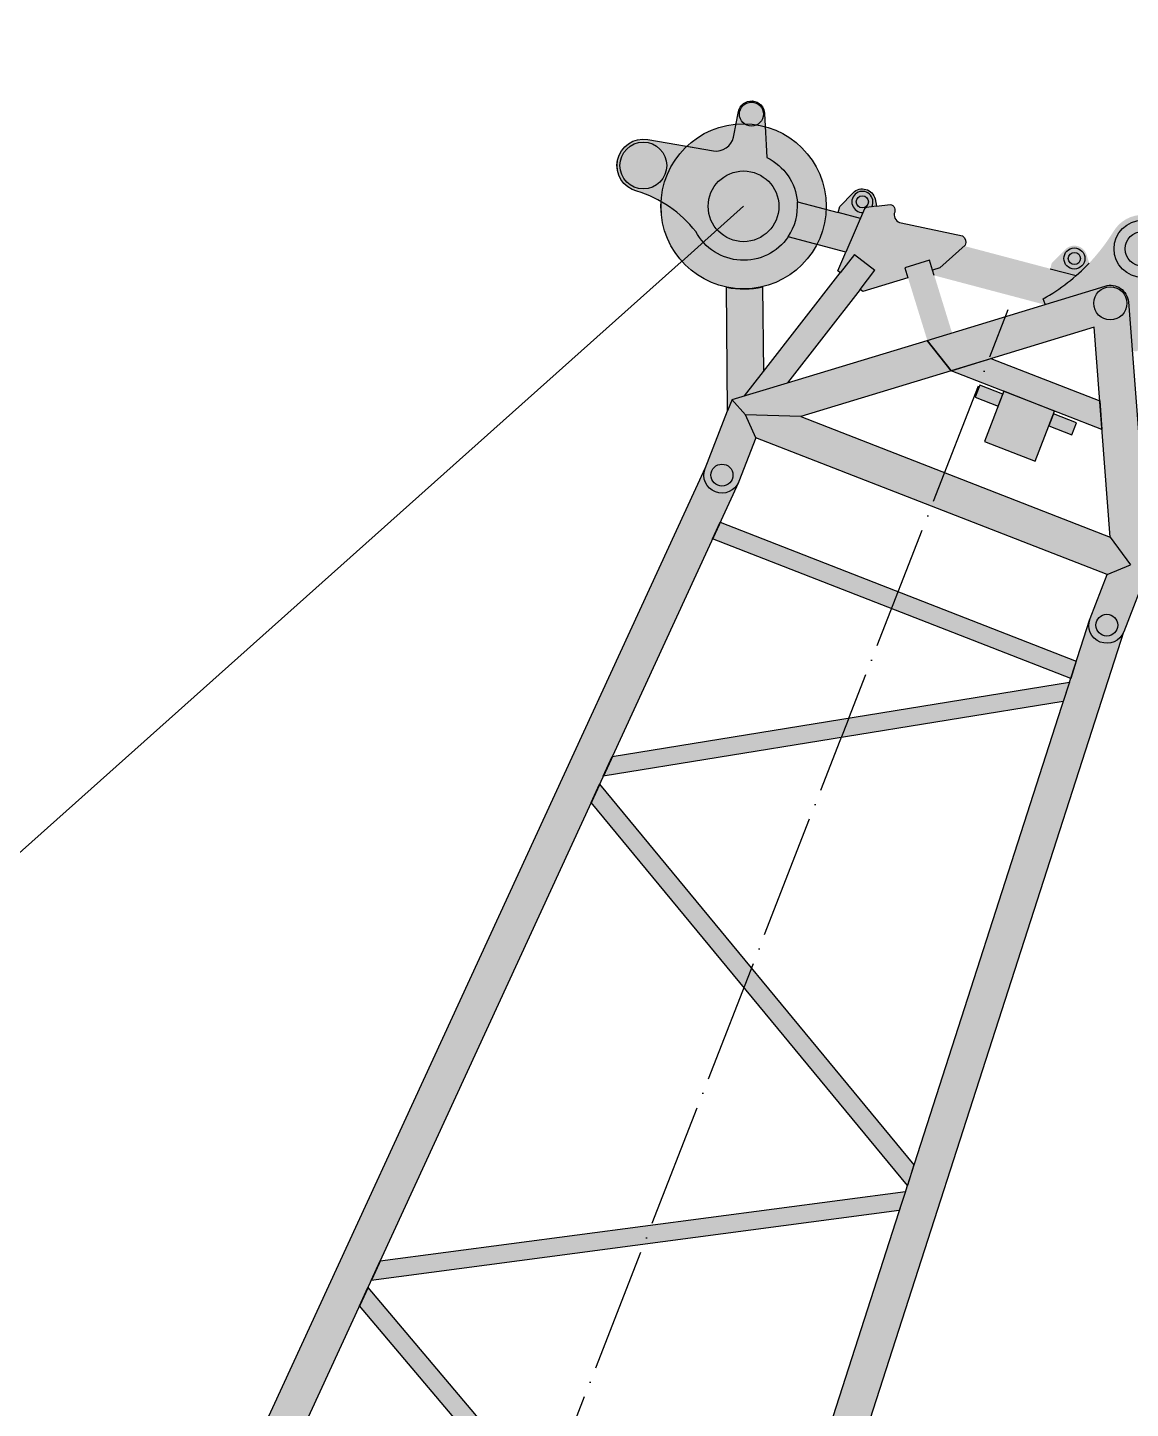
# Model space of a CAD drawing. Header units: millimetres. Extents: x -7081 to 12121, y -11735 to 22530.
# Drawn here: x 5265 to 9537, y 16730 to 22076 of the extents above; entities that cross this region are included whole.
import ezdxf

# ---------------------------------------------------------------- set-up
doc = ezdxf.new("R2010")
doc.units = ezdxf.units.MM
doc.linetypes.add('ACAD_ISO04W100', pattern=[30, 24, -3, 0, -3])
doc.layers.add('Кран SCC2600A', color=250, linetype='Continuous', lineweight=30)
doc.layers.add('Кран SCC2600A Штриховка', color=40, linetype='Continuous', lineweight=15)
doc.layers.add('Кран SCC2600A Оси', color=251, linetype='ACAD_ISO04W100')
doc.styles.get("Standard").update_dxf_attribs({"font": 'mipgost.ttf'})

# ---------------------------------------------------------------- blocks, each defined once
blk = doc.blocks.new('BLOCK-20160317.00560656')
at = {"color": 0, "linetype": 'ByBlock', "lineweight": -2, "ltscale": 20, "transparency": 16777216}
blk.add_wipeout([(-3004.1924603509547, 110.12566081739442), (-3033.2542986257477, 118.40331483829914), (-3056.1192322845905, 138.15944828532565), (-3068.526404271722, 165.7125258499418), (-3068.1637507477217, 195.92805964336594), (-3055.09885182673, 223.1754157753694), (-3031.7663380911463, 242.37707723418134), (-3002.5141996669086, 249.95483400048124), (-2995.8075396490462, 249.87433918260422), (3004.1924603509524, -110.12566081739533), (3004.1924603509524, -110.12566081739533), (3033.254298625745, -118.4033148382996), (3056.119232284588, -138.15944828532702), (3068.52640427172, -165.71252584994227), (3068.1637507477185, -195.92805964336594), (3055.0988518267277, -223.17541577537077), (3031.766338091144, -242.3770772341818), (3002.5141996669063, -249.9548340004817), (2995.807539649044, -249.87433918260558)], dxfattribs=at)
at = {"layer": 'Кран SCC2600A Штриховка', "ltscale": 20, "transparency": 16777216}
h = blk.add_hatch(color=256, dxfattribs=at)
h.dxf.hatch_style = 1
edge = h.paths.add_edge_path()
edge.add_arc((-3000, 180), 70.00000000000004, 86.56636963755119, 266.5663696375512, ccw=False)
edge.add_line((-2995.807539649046, 249.8743391826047), (3004.192460350954, -110.1256608173953))
edge.add_arc((3000, -180), 70.00000000000004, -93.43363036244892, 86.56636963755119, ccw=False)
edge.add_line((2995.807539649046, -249.8743391826047), (-3004.192460350954, 110.1256608173953))
at = {"color": 0, "linetype": 'ByBlock', "lineweight": -2, "ltscale": 20, "transparency": 16777216}
blk.add_lwpolyline([(-3004.192460350954, 110.1256608173953, -0.9999999999999999), (-2995.807539649046, 249.8743391826047), (3004.192460350954, -110.1256608173953, -0.9999999999999999), (2995.807539649046, -249.8743391826047)], format="xyb", close=True, dxfattribs=at)
blk.add_circle((3000, -180), 42.50571064747055, dxfattribs=at)
blk = doc.blocks.new('BLOCK-20160317.00571012')
at = {"color": 0, "linetype": 'ByBlock', "lineweight": -2, "ltscale": 20, "transparency": 16777216}
for points in [[(-429.4296821857365, 935.6398941274817), (-1479.7429518336794, -998.6586903063585), (-1562.079255714978, -1003.598868539237), (-506.5702822667444, 940.268330132343)], [(1712.365494026305, 807.1321835547592), (781.3066160992123, -862.9957162303854), (698.3906389314285, -867.9706748604525), (1634.8168429213629, 811.7851026210556)], [(2757.3164754555914, 744.435124669003), (2827.3164754555914, 740.2351246690032), (2827.3164754555914, -740.2351246690024), (2757.3164754555914, -744.435124669003)]]:
    blk.add_wipeout(points, dxfattribs=at)
for points in [[(-398.6261622743067, 933.7916829327964), (-316.0056239606564, 928.8344506339768), (673.3010138733283, -869.4760523639382), (595.9604507104268, -874.1164861537126)], [(1746.4632026876197, 805.0863210350808), (1830.6878814359263, 800.0328403101821), (2741.2640364439867, -745.3982710096997), (2662.7910953944734, -750.10664747267)]]:
    blk.add_wipeout(points, dxfattribs=at)
at = {"layer": 'Кран SCC2600A Штриховка', "ltscale": 20, "transparency": 16777216}
h = blk.add_hatch(color=256, dxfattribs=at)
h.dxf.hatch_style = 1
h.paths.add_polyline_path([(2757.316475455591, -744.435124669003), (2757.316475455591, 744.4351246690026), (2827.316475455591, 740.2351246690026), (2827.316475455591, -740.2351246690026)])
at = {"color": 0, "linetype": 'ByBlock', "lineweight": -2, "ltscale": 20, "transparency": 16777216}
blk.add_blockref('BLOCK-20160317.00560656', (0, 980), dxfattribs=at)
at = {"color": 0, "linetype": 'ByBlock', "lineweight": -2, "ltscale": 20, "transparency": 16777216, "xscale": -1, "rotation": 180}
blk.add_blockref('BLOCK-20160317.00560656', (0, -980), dxfattribs=at)
at = {"layer": 'Кран SCC2600A Штриховка', "ltscale": 20, "transparency": 16777216}
h = blk.add_hatch(color=256, dxfattribs=at)
h.dxf.hatch_style = 1
h.paths.add_polyline_path([(-506.5702822667447, 940.2683301323436), (-429.4296821857367, 935.6398941274826), (-1479.74295183368, -998.6586903063583), (-1562.079255714978, -1003.598868539237)])
h = blk.add_hatch(color=256, dxfattribs=at)
h.dxf.hatch_style = 1
h.paths.add_polyline_path([(595.9604507104269, -874.1164861537126), (-398.6261622743067, 933.7916829327966), (-316.0056239606563, 928.8344506339773), (673.3010138733285, -869.4760523639383)])
h = blk.add_hatch(color=256, dxfattribs=at)
h.dxf.hatch_style = 1
h.paths.add_polyline_path([(1634.816842921363, 811.7851026210559), (1712.365494026305, 807.1321835547595), (781.3066160992123, -862.9957162303853), (698.3906389314285, -867.9706748604525)])
h = blk.add_hatch(color=256, dxfattribs=at)
h.dxf.hatch_style = 1
h.paths.add_polyline_path([(2662.791095394473, -750.10664747267), (1746.46320268762, 805.0863210350809), (1830.687881435926, 800.0328403101823), (2741.264036443987, -745.3982710096996)])
at = {"color": 0, "linetype": 'ByBlock', "lineweight": -2, "ltscale": 20, "transparency": 16777216}
for points in [[(-506.5702822667447, 940.2683301323436), (-429.4296821857367, 935.6398941274826), (-1479.74295183368, -998.6586903063583), (-1562.079255714978, -1003.598868539237)], [(595.9604507104269, -874.1164861537126), (-398.6261622743067, 933.7916829327966), (-316.0056239606563, 928.8344506339773), (673.3010138733285, -869.4760523639383)], [(1634.816842921363, 811.7851026210559), (1712.365494026305, 807.1321835547595), (781.3066160992123, -862.9957162303853), (698.3906389314285, -867.9706748604525)], [(2662.791095394473, -750.10664747267), (1746.46320268762, 805.0863210350809), (1830.687881435926, 800.0328403101823), (2741.264036443987, -745.3982710096996)], [(2757.316475455591, -744.435124669003), (2757.316475455591, 744.4351246690026), (2827.316475455591, 740.2351246690026), (2827.316475455591, -740.2351246690026)]]:
    blk.add_lwpolyline(points, close=True, dxfattribs=at)
blk = doc.blocks.new('BLOCK-20160317.01211321')
at = {"color": 0, "linetype": 'ByBlock', "lineweight": -2, "ltscale": 20, "transparency": 16777216}
for points in [[(578.6937242218735, 1163.9729715556643), (559.2156191173829, 1225.8899597054315), (527.6437936681357, 1282.6026552664985), (485.2772280842735, 1331.777690809224), (433.8590376111772, 1371.3918257672462), (375.50475440181685, 1399.8151899439542), (312.61528679732686, 1415.8783423252212), (247.77813718891002, 1418.9203861539281), (183.6609427190147, 1408.8161606363722), (122.90171894616691, 1385.9813905144504), (68.00032224995283, 1351.3555816314088), (21.215596609227674, 1306.3633662300517), (-15.527563489248621, 1252.8558883790286), (-40.717410240373795, 1193.0346411448322), (-53.317541346827056, 1129.3608891264362), (-52.80954139487886, 1064.4544030403076), (-39.21431135794296, 1000.9856727848281), (-13.091208654192144, 941.5660337323291), (24.484966860590276, 888.6402268543769), (71.96819408461627, 844.3858131491713), (127.40483962482136, 810.623580828875), (188.51403740999552, 788.7426314424237), (252.7815318514602, 779.6432271643243), (317.56312350091184, 783.6997507207304), (380.19346107325066, 800.7453019167131), (438.0957037332288, 830.0785645198572), (488.88754173892045, 870.4926609715109), (530.4792133655195, 920.3248077374805), (561.1594853352256, 977.5247282956844), (579.6660592043058, 1039.739009000586), (585.2767085968735, 1099.399181851803)], [(578.6937242218734, -1236.0270284443359), (559.2156191173829, -1174.1100402945688), (527.6437936681357, -1117.397344733502), (485.27722808427353, -1068.2223091907765), (433.8590376111773, -1028.6081742327542), (375.5047544018168, -1000.1848100560464), (312.6152867973267, -984.1216576747793), (247.77813718891002, -981.0796138460723), (183.66094271901466, -991.1838393636283), (122.90171894616685, -1014.0186094855501), (68.00032224995289, -1048.6444183685917), (21.215596609227646, -1093.6366337699485), (-15.527563489248678, -1147.144111620972), (-40.71741024037385, -1206.9653588551682), (-53.317541346827056, -1270.6391108735643), (-52.80954139487892, -1335.5455969596928), (-39.214311357943075, -1399.014327215172), (-13.091208654192087, -1458.4339662676716), (24.484966860590134, -1511.3597731456232), (71.96819408461636, -1555.614186850829), (127.4048396248213, -1589.3764191711252), (188.51403740999547, -1611.2573685575767), (252.78153185146022, -1620.356772835676), (317.56312350091184, -1616.30024927927), (380.1934610732506, -1599.2546980832872), (438.09570373322873, -1569.9214354801434), (488.8875417389202, -1529.5073390284897), (530.4792133655193, -1479.67519226252), (561.1594853352254, -1422.4752717043161), (579.6660592043055, -1360.2609909994148), (585.2767085968735, -1300.6008181481975)]]:
    blk.add_wipeout(points, dxfattribs=at)
at = {"layer": 'Кран SCC2600A Штриховка', "ltscale": 20, "transparency": 16777216}
h = blk.add_hatch(color=256, dxfattribs=at)
h.dxf.hatch_style = 1
edge = h.paths.add_edge_path()
edge.add_line((482.7659508960496, -1535.331364699188), (566.2825161034998, -1568.035091941572))
edge.add_arc((588.2288015199301, -1511.949699139528), 60.22632920358849, 248.6295306744614, 413.4758800409295)
edge.add_arc((653.8213869038736, -1423.363829997124), 49.99999999999932, 108.1692593709349, 233.4899129900862, ccw=False)
edge.add_arc((623.7268162975379, -1331.664888002262), 46.51103119828582, 288.1692593709657, 505.843928231996)
edge.add_arc((265.2767085970263, -1300.600818148272), 319.9999999998471, 312.8166020941167, 359.1135822050725, ccw=False)
edge = h.paths.add_edge_path(flags=16)
edge.add_arc((588.2418226157315, -1511.956901200574), 26.57170811452664, 0, 360)
edge = h.paths.add_edge_path(flags=16)
edge.add_arc((623.7268162975379, -1331.664888002262), 23.54748608660826, 0, 360)
at = {"color": 0, "linetype": 'ByBlock', "lineweight": -2, "transparency": 16777216}
blk.add_lwpolyline([(482.7659508960496, -1535.331364699188), (566.2825161034998, -1568.035091941572, 0.875791114926505), (624.0731720155454, -1463.551436431917, -0.6087308278487853), (638.2301274215861, -1375.856855480153, 1.397747109563859), (585.2384135163156, -1305.551311562445, -0.2048021139036254)], format="xyb", close=True, dxfattribs=at)
at = {"color": 0, "linetype": 'ByBlock', "lineweight": -2, "ltscale": 20, "transparency": 16777216}
blk.add_circle((265.2767085968808, -1300.600818148196), 136.9187337428094, dxfattribs=at)
at = {"color": 0, "linetype": 'ByBlock', "lineweight": -2, "transparency": 16777216}
for centre, radius in [((623.7268162975379, -1331.664888002262), 23.54748608660826), ((588.2418226157315, -1511.95690120057), 49.51883612689745), ((588.2418226157315, -1511.956901200574), 26.57170811452664)]:
    blk.add_circle(centre, radius, dxfattribs=at)
at = {"color": 0, "linetype": 'ByBlock', "lineweight": -2, "ltscale": 20, "transparency": 16777216}
blk.add_wipeout([(-35.756954474769884, 119.44831373041234), (-411.9910509659552, 597.3273884704286), (-411.9910509659552, -689.1751967927887), (322.3347826060031, -335.38698584541294), (-35.756954474769884, 119.44831373041234), (40.1892231048966, 247.71742173395978), (486.27660244174837, -317.2994131241612), (486.27660244174837, -317.2994131241612), (499.40382697418363, -344.51679683527504), (499.8356325144558, -374.7314215057613), (487.4915525407534, -402.31282265954246), (464.67189376016853, -422.12123433591455), (461.6594119014708, -423.6634167301397), (-466.00767732110626, -870.6008181481993), (-734.7232914031069, -870.6008181481959), (-734.7232914031069, -870.6008181481959), (-764.2287268483128, -864.0786038624813), (-788.2358545058921, -845.7273689821609), (-802.2709706339235, -818.9668474014316), (-803.7186456634954, -788.7838350102079), (-792.3091068300666, -760.8029053686021), (-770.16851005286, -740.2382761633589), (-741.4227329488624, -730.9221450625591), (-734.7232914031069, -730.6008181481959), (-551.9910509659553, -730.6008181481959), (-551.9910509659553, 729.3991818518043), (-734.7232914031069, 729.3991818518043), (-734.7232914031069, 729.3991818518043), (-764.2287268483128, 735.9213961375185), (-788.2358545058921, 754.2726310178396), (-802.2709706339235, 781.0331525985684), (-803.7186456634954, 811.2161649897917), (-792.3091068300666, 839.1970946313972), (-770.16851005286, 859.7617238366406), (-741.4227329488624, 869.0778549374409), (-734.7232914031069, 869.3991818518043), (-494.3126351526756, 869.3991818518043), (-50.42229504346551, 1047.1101858728289), (-50.42229504346551, 1047.1101858728289), (-42.775506523237254, 1012.7745158519651), (-31.406184920821204, 979.4856267633286), (-16.45171822990727, 947.6457847969332), (1.9071823120879685, 917.6397457157109), (-302.272376765834, 795.4668511054547), (161.537312368468, 656.8831153817255), (165.14637085945066, 668.9618509420511), (244.10361793597764, 665.9910165263477), (217.981481476641, 895.7399275542411), (217.98148147664097, 895.7399275542411), (168.80022145278656, 913.91005063995), (125.6858835556364, 943.74465434394), (91.34971213404117, 983.3675901588263), (67.95093669884358, 1030.287170491743), (56.96098881464343, 1081.5528583929736), (59.07097115281425, 1133.940812017985), (74.148197512673, 1184.1566158627652), (101.24453679077925, 1229.0424500224367), (107.12179169158583, 1236.1506082724031), (107.12179169158583, 1236.1506082724022), (137.87647649942642, 1299.1259289213594), (158.88446837873727, 1365.9870231815298), (169.67487075124524, 1435.2351918584554), (170.0058154943522, 1505.318229207343), (170.0058154943522, 1505.3182292073434), (170.0058154943522, 1505.3182292073434), (171.92265695220112, 1541.8633413525363), (186.5814253929833, 1575.3945210317356), (212.1055752090763, 1601.6192665794983), (245.2276265013881, 1617.1804111732845), (281.70745226885856, 1620.0858913150569), (316.87507924004024, 1609.9637612973652), (346.22851557367494, 1588.1098079184794), (366.0100743779179, 1557.3216700379012), (371.6797921587836, 1538.7360483765879), (423.06649839180824, 1286.4805031800643), (423.06649839180824, 1286.4805031800643), (433.01650828534935, 1262.5521434405732), (451.2473233479205, 1244.1345844584944), (475.07304145933676, 1233.9412408863705), (500.9834768944542, 1233.4738735076971), (500.9834768944543, 1233.4738735076971), (599.9993649261428, 1250.9887626294403), (599.9993649261428, 1250.9887626294403), (625.6915632630657, 1248.9390901148881), (647.1226228568526, 1234.6212726314775), (658.851152531863, 1211.6706341988956), (657.8992538973275, 1185.914390260964), (644.5086160217404, 1163.8921054093503), (629.9002148856648, 1153.976378333507), (473.766110430775, 1083.7116169565202), (473.766110430775, 1083.7116169565202), (463.30777860454975, 1032.3348419906238), (440.39626656862447, 985.175406808346), (406.4723643376622, 945.1989316272106), (363.66937588200506, 914.9193363566551), (357.08524517047016, 911.5558349331254), (375.5499720506353, 749.1552250232421), (400.20464991328254, 752.1277748364628), (468.16072540751844, 723.1565853714128), (468.16072540751844, 723.1565853714128), (488.34004400275586, 707.4967929443019), (498.2141024452525, 683.9396927895191), (495.23179346486995, 658.5716059287834), (480.1636401617053, 637.9467482599257), (476.7515346752603, 635.4035449882031), (453.4203669372548, 619.5047432038778), (478.51112917279306, 573.4390535474668), (478.51112917279306, 573.4390535474668), (478.16224910457476, 562.2231266511603), (472.45114723518105, 552.5638280802132), (462.791848664234, 546.8527262108191), (451.57592176792747, 546.5038461426011), (451.57592176792747, 546.5038461426011), (440.3247579913334, 540.8420588412937), (431.84012277492997, 531.5331659416224), (427.24273578793697, 519.8067617756042), (427.13985731814824, 507.2117652375564), (466.2930969479035, 267.29404154884105), (466.2930969479035, 267.29404154884105), (462.4824938929568, 258.1213075711257), (455.7270145971025, 250.83960146942218), (446.8653295785592, 246.35292308776525), (436.99758786322263, 245.21827877886972), (436.99758786322263, 245.21827877886972), (319.3990276986565, 303.94813822350625), (301.0253536891955, 327.19861236460565), (333.0290020151129, 352.62011499558866), (270.8305239406305, 430.92304805187405), (239.02324208373975, 405.657525472237), (125.85428995442413, 548.864147822409), (129.780243783998, 562.0034633109644), (-309.28423382305687, 693.1934685131964), (40.1892231048966, 247.71742173395978)], dxfattribs=at)
at = {"layer": 'Кран SCC2600A Штриховка', "ltscale": 20, "transparency": 16777216}
h = blk.add_hatch(color=253, dxfattribs=at)
h.dxf.hatch_style = 1
edge = h.paths.add_edge_path()
edge.add_arc((265.2767085968808, 1099.399181851804), 319.9999999999999, 0, 360)
at = {"color": 0, "linetype": 'ByBlock', "lineweight": -2, "ltscale": 20, "transparency": 16777216}
for p, q in [((-448.0109554117953, 869.3991818518116), (-309.2842338230694, 693.1934685132001)), ((-416.7288828759629, 829.6658136675287), (-302.2723767658463, 795.4668511054624)), ((129.7802437839855, 562.0034633109681), (219.4504253207415, 535.2105156181715))]:
    blk.add_line(p, q, dxfattribs=at)
for points in [[(-448.0109554118244, 869.3991818518043), (-494.312635152688, 869.3991818518043)], [(-484.2080519082083, 799.3991818518116), (-448.4069062180643, 869.3991818518116)], [(-551.9910509659676, 729.3991818518043), (-484.2080519082083, 799.3991818518116)], [(-411.9910509659676, 597.3273884704286), (-484.2080519082083, 799.3991818518116)], [(385.6109984623617, 660.6666794742159), (375.5499720506195, 749.1552250232417)], [(248.0792199401476, 631.024878417491), (161.5373123684549, 656.8831153817264)], [(453.4203669372364, 619.5047432038773), (434.4984449081239, 654.2446757620673), (427.1398573181359, 659.1041203969726), (244.1036179359653, 665.9910165263464)], [(248.0792199401476, 631.024878417491), (219.4504253207415, 535.2105156181715)]]:
    blk.add_lwpolyline(points, dxfattribs=at)
for centre, radius in [((271.4571187704569, 1518.319795202802), 90.59165939796502), ((265.2767085968808, 1099.399181851804), 319.9999999999999), ((265.2767085968808, 1099.399181851804), 136.9187337428094), ((608.9089583383466, 1200.620684500187), 46.55593877555373), ((-734.7232914031192, 799.3991818518043), 42.50571064747055), ((448.4535436566512, 676.930270338933), 23.56893517334573), ((-734.7232914031192, -800.6008181481957), 42.50571064747055)]:
    blk.add_circle(centre, radius, dxfattribs=at)
for centre, radius, start, end in [((265.2767085968808, 1099.399181851804), 209.0787659457387, 256.9260944744154, 296.0470971139205), ((448.4535436566512, 676.930270338933), 40.78495947059165, 264.0668624053465, 205.0013174680557)]:
    blk.add_arc(centre, radius, start, end, dxfattribs=at)
blk.add_wipeout([(297.32326492870925, -526.1838466925144), (297.3232649287094, -526.1838466925142), (332.34592795414426, -519.7507161613933), (367.61169447615555, -514.821435743462), (403.0560204784522, -511.4050270930604), (438.61403514209155, -509.50774298043393), (438.61403514209115, -509.50774298043393), (369.6460887698971, -730.7022376516084), (-125.17529829926207, -955.1234419639438), (-56.70924296454177, -1000.9343674712725), (341.7331285601541, -820.2248848107334), (291.39536825672263, -981.668512450611), (291.39536825672263, -981.668512450611), (326.3331126818722, -986.4796384735182), (360.5292406708096, -995.1062107759785), (393.56839185386616, -1007.443447428831), (425.0492589820643, -1023.341495232951), (425.0492589820642, -1023.341495232951), (582.7895345361904, -517.4357466088475), (582.7895345361906, -517.4357466088475), (596.6479359408249, -519.5330885616579), (610.469055694834, -521.8634922829772), (624.248974598798, -524.4262969495821), (637.9837851364573, -527.220775837246), (637.9837851364574, -527.2207758372458), (637.9837851364574, -527.2207758372458), (679.241479435526, -531.911996805492), (719.903944798283, -523.4995771969075), (755.9134434408677, -502.82299864633524), (783.6765606030987, -471.94559236788405), (800.4227940908291, -433.948637792251), (804.4810247588152, -392.6238793913392), (795.4462787381536, -352.0951456658645), (774.2201400810791, -316.40682921973666), (742.9207810151215, -289.12029380190506), (704.6715879547428, -272.9584831583488), (694.747208606219, -270.9195868118438), (694.7472086062188, -270.9195868118438), (657.0055766211742, -263.02633666940005), (619.7225426335146, -253.19223481001632), (582.9978438641501, -241.44358880270374), (546.9297239108311, -227.81182788422007), (546.9297239108306, -227.81182788422007), (573.2569243040925, -206.61763089132705), (573.2569243040925, -206.61763089132705), (588.3980107573445, -186.3410387768256), (591.5589993061072, -161.2332543632756), (581.9162506988005, -137.83645787189676), (561.9823163488762, -122.24700797475043), (561.9823163488765, -122.24700797475066), (493.2283043527569, -92.72138525952664), (471.58434536136343, -95.48444385416929), (432.5970397243218, 247.41595512214235), (319.39902769864426, 303.9481382235067), (301.02535368918325, 327.1986123646061), (333.0290020151006, 352.62011499558866), (270.8305239406182, 430.92304805187496), (239.02324208372755, 405.6575254722379), (40.18922310488426, 247.71742173396), (102.38770117939572, 169.41448867768145), (284.1481083348045, 313.79248651261196), (333.89624160304083, -123.75133620803877), (333.89624160304083, -123.75133620803877), (486.27660244173603, -317.299413124161), (486.27660244173603, -317.299413124161), (499.40382697417135, -344.5167968352746), (499.8356325144436, -374.73142150576086), (487.4915525407411, -402.312822659542), (464.6718937601562, -422.1212343359143), (461.6594119014585, -423.6634167301395), (288.19463708970585, -507.2363887506326)], dxfattribs=at)
at = {"layer": 'Кран SCC2600A Штриховка', "ltscale": 20, "transparency": 16777216}
h = blk.add_hatch(color=256, dxfattribs=at)
h.dxf.hatch_style = 1
edge = h.paths.add_edge_path()
edge.add_line((508.8307700631849, -754.6368290628488), (562.1029763556435, -812.266256058083))
edge.add_arc((526.1080224462494, -845.5397191155207), 49.01795641164655, -76.57607387741092, 42.750060010927484, ccw=False)
edge.add_line((537.4877422156278, -893.218456816343), (459.843150719651, -911.7502748853694))
edge.add_line((459.843150719651, -911.7502748853694), (508.8307700631849, -754.6368290628488))
edge = h.paths.add_edge_path(flags=16)
edge.add_arc((526.1080224462494, -845.5397191155207), 24.80193907310201, 0, 360)
at = {"color": 0, "linetype": 'ByBlock', "lineweight": -2, "ltscale": 20, "transparency": 16777216}
blk.add_line((284.1481083348044, 313.7924865126151), (301.0253536891832, 327.1986123646057), dxfattribs=at)
for points in [[(471.5843453613634, -95.48444385416951), (483.2727235294296, -198.2858421998608)], [(341.733128560154, -820.2248848107374), (369.6460887698922, -730.702237651607)]]:
    blk.add_lwpolyline(points, dxfattribs=at)
for points in [[(335.9047885809268, -126.3025206442835), (353.692822693527, -112.2980050744045, 0.07593262245816851), (546.9297239108419, -227.8118278842194, 0.07593262245816851)], [(438.6140351420909, -509.5077429804332, -0.04345129680575078), (582.7895345361903, -517.4357466088477, -0.04345129680575078)]]:
    blk.add_lwpolyline(points, format="xyb", dxfattribs=at)
at = {"color": 0, "linetype": 'ByBlock', "lineweight": -2, "transparency": 16777216}
blk.add_lwpolyline([(508.8307700631849, -754.6368290628488), (562.1029763556435, -812.266256058083, -0.5734365077140083), (537.4877422156278, -893.218456816343), (459.843150719651, -911.7502748853694)], format="xyb", close=True, dxfattribs=at)
at = {"color": 0, "linetype": 'ByBlock', "lineweight": -2, "ltscale": 20, "transparency": 16777216}
for centre, radius in [((542.4204153276805, -167.7997374669867), 40.78495947059165), ((542.4204153276805, -167.7997374669867), 23.56893517334573), ((431.2767085968808, -360.6008181481957), 64.05892903936983), ((673.2767085968808, -400.6008181481957), 110.6340348154108), ((673.2767085968808, -400.6008181481957), 67.47927939767139), ((487.2767085968808, -588.6008181481957), 47.33899881456361)]:
    blk.add_circle(centre, radius, dxfattribs=at)
at = {"color": 0, "linetype": 'ByBlock', "lineweight": -2, "transparency": 16777216}
for radius in [40.15721732743268, 24.80193907310201]:
    blk.add_circle((526.1080224462494, -845.5397191155207), radius, dxfattribs=at)
at = {"color": 0, "linetype": 'ByBlock', "lineweight": -2, "ltscale": 20, "transparency": 16777216}
for points in [[(-35.756954474782106, 119.44831373041234), (64.24304552518882, -7.568104823028989), (64.24304552521792, -459.73207864701175), (-35.75695447481121, -507.9107201672887)], [(44.68855128789445, -1068.780057958284), (44.68855128789445, -1068.780057958284), (20.517903817522352, -1094.4622058433154), (-0.6798015798182604, -1122.6481989074814), (-18.64708877253581, -1152.995678375471), (-33.165719629905496, -1185.1360311606077), (-33.16571962990561, -1185.1360311606081), (-503.249767492729, -870.6008181481886), (-466.00767732111865, -870.6008181481996), (-341.29577888778294, -810.5163196688885)]]:
    blk.add_wipeout(points, dxfattribs=at)
at = {"layer": 'Кран SCC2600A Штриховка', "ltscale": 20, "transparency": 16777216}
h = blk.add_hatch(color=256, dxfattribs=at)
h.dxf.hatch_style = 1
edge = h.paths.add_edge_path()
edge.add_line((40.18922310488415, 247.7174217339598), (-35.75695447478211, 119.4483137304123))
edge.add_line((-35.75695447478211, 119.4483137304123), (-411.9910509659676, 597.3273884704286))
edge.add_line((-411.9910509659676, 597.3273884704286), (-411.9910509659676, -689.1751967927885))
edge.add_line((-411.9910509659676, -689.1751967927885), (322.3347826059908, -335.3869858454127))
edge.add_line((322.3347826059908, -335.3869858454127), (-35.75695447478211, 119.4483137304123))
edge.add_line((-35.75695447478211, 119.4483137304123), (40.18922310488415, 247.7174217339598))
edge.add_line((40.18922310488415, 247.7174217339598), (486.276602441736, -317.2994131241612))
edge.add_arc((431.2767085965315, -360.6008181481193), 70.00000000022457, -64.27586454430218, 38.213351164662924, ccw=False)
edge.add_line((461.6594119014626, -423.6634167301381), (-466.0076773211144, -870.6008181481977))
edge.add_line((-466.0076773211185, -870.6008181481993), (-734.7232914031192, -870.6008181481957))
edge.add_arc((-734.7232914031192, -800.6008181481957), 70, 90, 270, ccw=False)
edge.add_line((-734.7232914031192, -730.6008181481957), (-551.9910509659676, -730.6008181481957))
edge.add_line((-551.9910509659676, -730.6008181481957), (-551.9910509659676, 729.3991818518043))
edge.add_line((-551.9910509659676, 729.3991818518043), (-734.7232914031192, 729.3991818518043))
edge.add_arc((-734.7232914031192, 799.3991818518043), 70, 90, 270, ccw=False)
edge.add_line((-734.7232914031192, 869.3991818518043), (-494.312635152688, 869.3991818518043))
edge.add_line((-494.312635152688, 869.3991818518043), (-50.42229504347779, 1047.110185872829))
edge.add_arc((265.2767085967644, 1099.399181851808), 319.9999999999067, 189.4044805734664, 214.6107544303336)
edge.add_line((1.907182312075747, 917.6397457157109), (-302.2723767658463, 795.4668511054551))
edge.add_line((-302.2723767658463, 795.4668511054551), (161.5373123684557, 656.8831153817256))
edge.add_line((161.5373123684549, 656.8831153817264), (165.1463708594375, 668.9618509420515))
edge.add_line((165.1463708594383, 668.9618509420507), (244.1036179359653, 665.9910165263475))
edge.add_line((244.1036179359653, 665.9910165263464), (217.9814814766287, 895.73992755424))
edge.add_arc((265.2767085968808, 1099.399181851801), 209.078765945742, 139.151091579273, 256.9260944736227, ccw=False)
edge.add_arc((-296.9503099759168, 1472.480980190983), 468.1092906973352, 329.6778392636671, 364.0225269690296)
edge.add_arc((271.4571187704569, 1518.319795202802), 102.2810229453973, 11.514118487733583, 187.3029750670345, ccw=False)
edge.add_line((371.6797921587713, 1538.736048376588), (423.0664983917959, 1286.480503180064))
edge.add_arc((489.2232577685791, 1299.957225591566), 67.51547125063966, 191.5141184877274, 280.0312653283008)
edge.add_line((500.983476894442, 1233.473873507697), (599.9993649261305, 1250.98876262944))
edge.add_arc((608.9089583383466, 1200.620684500187), 51.15001612126493, -65.77090756872218, 100.03126532830959, ccw=False)
edge.add_line((629.9002148856525, 1153.976378333507), (473.7661104307626, 1083.71161695652))
edge.add_arc((265.2767085968808, 1099.399181851808), 209.0787659457411, 296.0470971143385, 355.6969481381008, ccw=False)
edge.add_line((357.0852451704559, 911.5558349331259), (375.549972050621, 749.1552250232426))
edge.add_line((375.5499720506195, 749.1552250232417), (400.2046499132668, 752.1277748364623))
edge.add_line((400.2046499132703, 752.1277748364628), (468.1607254075061, 723.1565853714128))
edge.add_arc((448.4535436566512, 676.930270338933), 50.25181801729594, -55.727899293093685, 66.91050068228571, ccw=False)
edge.add_line((476.751534675248, 635.4035449882031), (453.4203669372425, 619.5047432038775))
edge.add_line((453.4203669372364, 619.5047432038773), (478.5111291727747, 573.4390535474665))
edge.add_arc((456.5047870404378, 568.5101882749514), 22.55155885788524, -102.62446000671372, 12.624460006713775, ccw=False)
edge.add_arc((461.2693227149139, 513.2309073216966), 34.65617520296969, 106.2424189673136, 190.0019480731842)
edge.add_line((427.1398573181359, 507.2117652375564), (466.2930969478912, 267.2940415488411))
edge.add_arc((438.7615569550835, 273.3535106673007), 28.19047463901373, 266.4124742246166, 347.5875588309419, ccw=False)
edge.add_line((436.9975878632104, 245.2182787788697), (319.3990276986442, 303.9481382235062))
edge.add_line((319.3990276986442, 303.9481382235062), (301.0253536891832, 327.1986123646057))
edge.add_line((301.0253536891832, 327.1986123646057), (333.0290020151006, 352.6201149955887))
edge.add_line((333.0290020151006, 352.6201149955887), (270.8305239406181, 430.9230480518745))
edge.add_line((270.8305239406181, 430.9230480518745), (239.0232420837274, 405.6575254722374))
edge.add_line((239.0232420837274, 405.6575254722375), (125.8542899544117, 548.864147822409))
edge.add_line((125.8542899544118, 548.864147822409), (129.7802437839855, 562.0034633109644))
edge.add_line((129.7802437839855, 562.0034633109644), (-309.2842338230694, 693.1934685131964))
edge.add_line((-309.2842338230694, 693.1934685131964), (40.18922310488415, 247.7174217339598))
h = blk.add_hatch(color=256, dxfattribs=at)
h.dxf.hatch_style = 1
edge = h.paths.add_edge_path()
edge.add_line((288.1946370897058, -507.2363887506326), (297.3232649287092, -526.1838466925146))
edge.add_arc((465.1735957008495, -1341.429161715627), 832.3452752358537, 91.82857899418877, 101.634018784972, ccw=False)
edge.add_line((438.6140351420909, -509.5077429804332), (369.6460887698969, -730.7022376516074))
edge.add_line((369.6460887698922, -730.702237651607), (-125.175298299267, -955.1234419639426))
edge.add_line((-125.1752982992621, -955.1234419639441), (-56.70924296454177, -1000.934367471273))
edge.add_line((-56.70924296454177, -1000.934367471273), (341.733128560154, -820.2248848107338))
edge.add_line((341.733128560154, -820.2248848107338), (291.3953682567226, -981.6685124506112))
edge.add_arc((265.2767085967935, -1300.600818148512), 320.0000000003283, 60.04701369846589, 85.31826388448098, ccw=False)
edge.add_line((425.0492589820642, -1023.341495232951), (582.7895345361903, -517.4357466088477))
edge.add_arc((465.1735957008204, -1341.429161715623), 832.3452752358538, 78.0171795392402, 81.87653536180022, ccw=False)
edge.add_arc((673.2767085964733, -400.6008181481011), 131.4465828066896, 254.4251914277488, 440.5991780434456)
edge.add_arc((828.4353053340747, 462.4885700775812), 745.4931467147499, 247.81428820079242, 259.66935626740747, ccw=False)
edge.add_line((546.9297239108419, -227.8118278842194), (573.2569243041038, -206.6176308913264))
edge.add_arc((542.4204153276805, -167.7997374669867), 49.5753884075098, 308.4632438827589, 426.7596588966048)
edge.add_line((561.9823163488763, -122.2470079747509), (493.2283043527568, -92.72138525952687))
edge.add_line((493.2283043527568, -92.72138525952687), (471.5843453613634, -95.48444385416951))
edge.add_line((471.5843453613634, -95.48444385416951), (432.5970397243218, 247.4159551221419))
edge.add_line((432.5970397243218, 247.4159551221419), (319.3990276986442, 303.9481382235062))
edge.add_line((319.3990276986442, 303.9481382235062), (301.0253536891832, 327.1986123646057))
edge.add_line((301.0253536891832, 327.1986123646057), (333.0290020151006, 352.6201149955887))
edge.add_line((333.0290020151006, 352.6201149955887), (270.8305239406181, 430.9230480518745))
edge.add_line((270.8305239406181, 430.9230480518745), (239.0232420837274, 405.6575254722374))
edge.add_line((239.0232420837274, 405.6575254722375), (40.18922310488409, 247.7174217339598))
edge.add_line((40.18922310488415, 247.7174217339598), (102.3877011793957, 169.4144886776812))
edge.add_line((102.3877011793957, 169.4144886776812), (284.1481083348044, 313.7924865126115))
edge.add_line((284.1481083348044, 313.7924865126115), (333.8962416030408, -123.751336208039))
edge.add_line((333.8962416030408, -123.751336208039), (486.276602441736, -317.2994131241612))
edge.add_arc((431.2767085965315, -360.6008181481193), 70.00000000022462, -64.27586454430212, 38.213351164662924, ccw=False)
edge.add_line((461.6594119014626, -423.6634167301381), (288.1946370897099, -507.2363887506311))
h = blk.add_hatch(color=256, dxfattribs=at)
h.dxf.hatch_style = 1
h.paths.add_polyline_path([(-35.75695447481121, -507.9107201672887), (-35.75695447478211, 119.4483137304123), (64.24304552518879, -7.568104823028989), (64.2430455252179, -459.7320786470118)])
h = blk.add_hatch(color=256, dxfattribs=at)
h.dxf.hatch_style = 1
h.paths.add_polyline_path([(-96.98595687453053, -4.557175454930984), (-96.98595687453053, -100.0799728495113), (-47.88412818798679, -100.0799728495113), (-47.88412818798679, -4.557175454930984)])
h.paths.add_polyline_path([(-243.8800261237775, -100.0799728495113), (-243.8800261237775, -311.0420835867917), (-35.75695447478211, -311.0420835867917), (-35.75695447478211, -100.0799728495113)])
h.paths.add_polyline_path([(-96.98595687453053, -311.0420835867917), (-96.98595687453053, -406.564880981372), (-47.88412818798679, -406.564880981372), (-47.88412818798679, -311.0420835867917)])
h = blk.add_hatch(color=256, dxfattribs=at)
h.dxf.hatch_style = 1
edge = h.paths.add_edge_path()
edge.add_line((-341.2957788877829, -810.5163196688882), (44.68855128789437, -1068.780057958284))
edge.add_arc((265.2767085967353, -1300.600818148043), 319.9999999997921, 133.5777279874085, 158.8489781734689)
edge.add_line((-33.16571962990565, -1185.136031160608), (-503.249767492729, -870.6008181481884))
edge.add_line((-503.249767492729, -870.6008181481884), (-466.0076773211185, -870.6008181481993))
edge.add_line((-466.0076773211185, -870.6008181481993), (-341.2957788877829, -810.5163196688882))
h = blk.add_hatch(color=253, dxfattribs=at)
h.dxf.hatch_style = 1
edge = h.paths.add_edge_path()
edge.add_arc((265.2767085968808, -1300.600818148196), 320, 0, 360)
at = {"color": 0, "linetype": 'ByBlock', "lineweight": -2, "ltscale": 20, "transparency": 16777216}
blk.add_lwpolyline([(40.18922310488415, 247.7174217339598), (-35.75695447478211, 119.4483137304123), (-411.9910509659676, 597.3273884704286), (-411.9910509659676, -689.1751967927885), (322.3347826059908, -335.3869858454127), (-35.75695447478211, 119.4483137304123), (40.18922310488415, 247.7174217339598), (486.276602441736, -317.2994131241612, -0.4795984484290532), (461.6594119014626, -423.6634167301381), (-466.0076773211185, -870.6008181481993), (-734.7232914031192, -870.6008181481957, -0.9999999999999999), (-734.7232914031192, -730.6008181481957), (-551.9910509659676, -730.6008181481957), (-551.9910509659676, 729.3991818518043), (-734.7232914031192, 729.3991818518043, -0.9999999999999999), (-734.7232914031192, 869.3991818518043), (-494.312635152688, 869.3991818518043), (-50.42229504347779, 1047.110185872829, 0.1104287364197945), (1.907182312075747, 917.6397457157109), (-302.2723767658463, 795.4668511054551), (161.5373123684549, 656.8831153817264), (165.1463708594383, 668.9618509420507), (244.1036179359653, 665.9910165263464), (217.9814814766287, 895.7399275542411, -0.5644775098835045), (107.1217916915775, 1236.150608272404, 0.150988924412122), (170.0058154943399, 1505.318229207343, -0.9639099193421296), (371.6797921587713, 1538.736048376588), (423.0664983917959, 1286.480503180064, 0.4066534454964333), (500.983476894442, 1233.473873507697), (599.9993649261305, 1250.98876262944, -0.8831876076086858), (629.9002148856525, 1153.976378333507), (473.7661104307626, 1083.71161695652, -0.2663123560653351), (357.0852451704559, 911.5558349331259), (375.5499720506195, 749.1552250232417), (400.2046499132703, 752.1277748364628), (468.1607254075061, 723.1565853714128, -0.5928032499826281), (476.751534675248, 635.4035449882031), (453.4203669372364, 619.5047432038773), (478.5111291727808, 573.4390535474668, -0.5500326508332468), (451.5759217679151, 546.5038461426011, 0.38266065807386), (427.1398573181359, 507.2117652375564), (466.2930969478912, 267.2940415488411, -0.3697876475726161), (436.9975878632104, 245.2182787788697), (319.3990276986442, 303.9481382235062), (301.0253536891832, 327.1986123646057), (333.0290020151006, 352.6201149955887), (270.8305239406181, 430.9230480518745), (239.0232420837274, 405.6575254722375), (125.8542899544118, 548.864147822409), (129.7802437839855, 562.0034633109644), (-309.2842338230694, 693.1934685131964), (40.18922310488415, 247.7174217339598)], format="xyb", dxfattribs=at)
blk.add_lwpolyline([(-35.75695447481121, -507.9107201672887), (-35.75695447478211, 119.4483137304123), (64.24304552518879, -7.568104823028989), (64.2430455252179, -459.7320786470118)], close=True, dxfattribs=at)
at = {"color": 0, "linetype": 'ByBlock', "lineweight": -2, "transparency": 16777216}
for points in [[(-96.98595687453053, -4.557175454930984), (-96.98595687453053, -100.0799728495113), (-47.88412818798679, -100.0799728495113), (-47.88412818798679, -4.557175454930984)], [(-243.8800261237775, -100.0799728495113), (-243.8800261237775, -311.0420835867917), (-35.75695447478211, -311.0420835867917), (-35.75695447478211, -100.0799728495113)], [(-96.98595687453053, -311.0420835867917), (-96.98595687453053, -406.564880981372), (-47.88412818798679, -406.564880981372), (-47.88412818798679, -311.0420835867917)]]:
    blk.add_lwpolyline(points, close=True, dxfattribs=at)
at = {"color": 0, "linetype": 'ByBlock', "lineweight": -2, "ltscale": 20, "transparency": 16777216}
for points in [[(-411.9910509659676, -689.1751967927885), (-483.9213116464962, -800.6008181481957)], [(-551.9910509659676, -730.6008181481957), (-483.9213116464962, -800.6008181481957)]]:
    blk.add_lwpolyline(points, dxfattribs=at)
blk.add_lwpolyline([(-341.2957788877829, -810.5163196688882), (44.68855128789437, -1068.780057958284, 0.1107157154297956), (-33.16571962990565, -1185.136031160608), (-503.249767492729, -870.6008181481884), (-466.0076773211185, -870.6008181481993)], format="xyb", close=True, dxfattribs=at)
for centre, radius in [((-281.7232914031192, -934.6008181481957), 46.92860831827186), ((265.2767085968808, -1300.600818148196), 320)]:
    blk.add_circle(centre, radius, dxfattribs=at)
blk = doc.blocks.new('*U81')
at = {"color": 0, "linetype": 'ByBlock', "lineweight": -2, "ltscale": 20, "transparency": 16777216, "rotation": 68.70544478675012}
blk.add_blockref('BLOCK-20160317.00571012', (7610.603051560611, 17257.61188712647), dxfattribs=at)
at = {"linetype": 'ByBlock', "lineweight": -2}
for tag, p in [('МАРКА', (-4120.150712359697, 2367.326502506359)), ('МОДЕЛЬ', (-4120.150712359697, 2098.124957003543))]:
    blk.add_attdef(tag, p, '', height=150, dxfattribs=at)
at = {"color": 0, "linetype": 'ByBlock', "lineweight": -2, "ltscale": 20, "transparency": 16777216, "rotation": 68.70544478675012}
blk.add_blockref('BLOCK-20160317.01211321', (8966.355413435196, 20737.56791523988), dxfattribs=at)
at = {"color": 0, "linetype": 'ByBlock', "lineweight": -2, "ltscale": 20, "transparency": 16777216}
blk.add_line((-5861.093863091421, 8981.51052179911), (8038.355497210816, 21383.99381870288), dxfattribs=at)
at = {"layer": 'Кран SCC2600A Оси', "ltscale": 20, "transparency": 16777216}
blk.add_line((1799.999999999997, 2349.999999999994), (9063.253814450763, 20984.51485890809), dxfattribs=at)

msp = doc.modelspace()

# ---------------------------------------------------------------- block references
at = {"layer": 'Кран SCC2600A'}
msp.add_blockref('*U81', (0, 0), dxfattribs=at)

doc.saveas('drawing.dxf')
